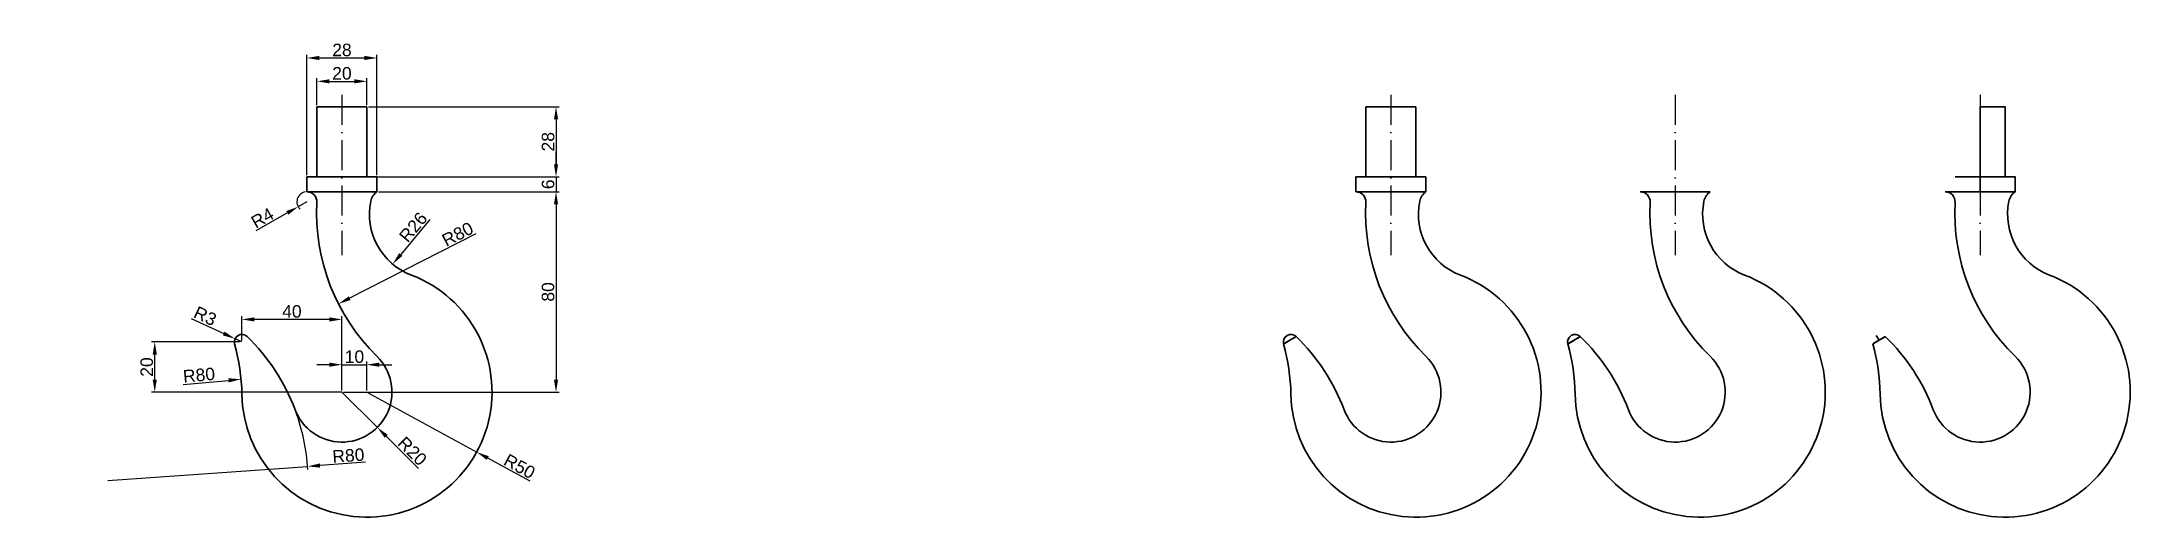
# Model space of a CAD drawing. Header units: millimetres. Extents: x 3706 to 4541, y 1389 to 1579.
import ezdxf

# ---------------------------------------------------------------- set-up
doc = ezdxf.new("R2010")
doc.units = ezdxf.units.MM
doc.linetypes.add('ACAD_ISO10W100', pattern=[18, 12, -3, 0, -3])
doc.layers.add('contornos', color=7, linetype='Continuous', lineweight=30)
doc.layers.add('cotas', color=7, linetype='Continuous')
doc.layers.add('ejes', color=7, linetype='ACAD_ISO10W100')
doc.styles.get("Standard").update_dxf_attribs({"font": 'ARIAL.TTF'})
doc.dimstyles.new('Copia de ISO-25', dxfattribs={"dimtxt": 5, "dimasz": 5, "dimexe": 1.25, "dimexo": 0.625, "dimtad": 1, "dimtxsty": 'Standard', "dimcen": 5, "dimadec": 0, "dimazin": 0, "dimtfac": 1, "dimtmove": 0, "dimatfit": 3, "dimfxl": 1, "dimarcsym": 0})

# ---------------------------------------------------------------- blocks, each defined once
blk = doc.blocks.new('*D1')
at = {"layer": 'cotas', "color": 0, "lineweight": -2, "ltscale": 0.13}
for p, q in [((3815.788007650793, 1553.919150872903), (3815.788007650793, 1564.673751729907)), ((3820.788007650793, 1563.423751729907), (3830.788007650793, 1563.423751729907)), ((3835.788007650793, 1553.919150872903), (3835.788007650793, 1564.673751729907))]:
    blk.add_line(p, q, dxfattribs=at)
at = {"layer": 'cotas', "color": 0, "ltscale": 0.13}
for points in [[(3820.788007650793, 1564.25708506324), (3820.788007650793, 1562.590418396574), (3815.788007650793, 1563.423751729907)], [(3830.788007650793, 1564.25708506324), (3830.788007650793, 1562.590418396574), (3835.788007650793, 1563.423751729907)]]:
    blk.add_solid(points, dxfattribs=at)
at = {"layer": 'Defpoints', "color": 0, "ltscale": 0.13}
for p in [(3835.788007650793, 1563.423751729907), (3815.788007650793, 1553.294150872903), (3835.788007650793, 1553.294150872903)]:
    blk.add_point(p, dxfattribs=at)
at = {"layer": 'cotas', "color": 0, "ltscale": 0.13, "insert": (3825.788007650793, 1566.601616668515), "char_height": 5, "attachment_point": 5}
blk.add_mtext('20', dxfattribs=at)
blk = doc.blocks.new('*D2')
at = {"layer": 'cotas', "color": 0, "lineweight": -2, "ltscale": 0.13}
for p, q in [((3811.788007650793, 1525.919150872903), (3811.788007650793, 1574.012615111354)), ((3816.788007650793, 1572.762615111354), (3834.788007650793, 1572.762615111354)), ((3839.788007650793, 1525.919150872903), (3839.788007650793, 1574.012615111354))]:
    blk.add_line(p, q, dxfattribs=at)
at = {"layer": 'cotas', "color": 0, "ltscale": 0.13}
for points in [[(3816.788007650793, 1573.595948444687), (3816.788007650793, 1571.92928177802), (3811.788007650793, 1572.762615111354)], [(3834.788007650793, 1573.595948444687), (3834.788007650793, 1571.92928177802), (3839.788007650793, 1572.762615111354)]]:
    blk.add_solid(points, dxfattribs=at)
at = {"layer": 'Defpoints', "color": 0, "ltscale": 0.13}
for p in [(3839.788007650793, 1572.762615111354), (3811.788007650793, 1525.294150872903), (3839.788007650793, 1525.294150872903)]:
    blk.add_point(p, dxfattribs=at)
at = {"layer": 'cotas', "color": 0, "ltscale": 0.13, "insert": (3825.788007650793, 1575.940480049962), "char_height": 5, "attachment_point": 5}
blk.add_mtext('28', dxfattribs=at)
blk = doc.blocks.new('*D3')
at = {"layer": 'cotas', "color": 0, "lineweight": -2, "ltscale": 0.13}
for p, q in [((3836.413007650793, 1553.294150872903), (3912.616463896745, 1553.294150872903)), ((3911.366463896745, 1548.294150872903), (3911.366463896745, 1530.294150872903)), ((3836.413007650793, 1525.294150872903), (3912.616463896745, 1525.294150872903))]:
    blk.add_line(p, q, dxfattribs=at)
at = {"layer": 'cotas', "color": 0, "ltscale": 0.13}
for points in [[(3910.533130563411, 1548.294150872903), (3912.199797230078, 1548.294150872903), (3911.366463896745, 1553.294150872903)], [(3910.533130563411, 1530.294150872903), (3912.199797230078, 1530.294150872903), (3911.366463896745, 1525.294150872903)]]:
    blk.add_solid(points, dxfattribs=at)
at = {"layer": 'Defpoints', "color": 0, "ltscale": 0.13}
for p in [(3835.788007650793, 1553.294150872903), (3835.788007650793, 1525.294150872903), (3911.366463896745, 1525.294150872903)]:
    blk.add_point(p, dxfattribs=at)
at = {"layer": 'cotas', "color": 0, "ltscale": 0.13, "insert": (3908.188598958136, 1539.294150872903), "char_height": 5, "attachment_point": 5, "rotation": 90}
blk.add_mtext('28', dxfattribs=at)
blk = doc.blocks.new('*D4')
at = {"layer": 'cotas', "color": 0, "lineweight": -2, "ltscale": 0.13}
for p, q in [((3911.366463896745, 1530.294150872903), (3911.366463896745, 1535.294150872903)), ((3836.413007650793, 1525.294150872903), (3912.616463896745, 1525.294150872903)), ((3911.366463896745, 1525.294150872903), (3911.366463896745, 1519.294150872903)), ((3840.413007650793, 1519.294150872903), (3912.616463896745, 1519.294150872903)), ((3911.366463896745, 1514.294150872903), (3911.366463896745, 1509.294150872903))]:
    blk.add_line(p, q, dxfattribs=at)
at = {"layer": 'cotas', "color": 0, "ltscale": 0.13}
for points in [[(3910.533130563411, 1530.294150872903), (3912.199797230078, 1530.294150872903), (3911.366463896745, 1525.294150872903)], [(3910.533130563411, 1514.294150872903), (3912.199797230078, 1514.294150872903), (3911.366463896745, 1519.294150872903)]]:
    blk.add_solid(points, dxfattribs=at)
at = {"layer": 'Defpoints', "color": 0, "ltscale": 0.13}
for p in [(3835.788007650793, 1525.294150872903), (3839.788007650793, 1519.294150872903), (3911.366463896745, 1519.294150872903)]:
    blk.add_point(p, dxfattribs=at)
at = {"layer": 'cotas', "color": 0, "ltscale": 0.13, "insert": (3908.188598958136, 1522.294150872903), "char_height": 5, "attachment_point": 5, "rotation": 90}
blk.add_mtext('6', dxfattribs=at)
blk = doc.blocks.new('*D5')
at = {"layer": 'cotas', "color": 0, "lineweight": -2, "ltscale": 0.13}
for p, q in [((3811.788007650793, 1515.294150872903), (3808.303551212139, 1513.329828260111)), ((3791.497763485977, 1503.855756927184), (3803.947980663822, 1510.874424994121))]:
    blk.add_line(p, q, dxfattribs=at)
blk.add_arc((3811.788007650793, 1515.294150872903), 4, 98.95246554891914, 227.3165656464653, dxfattribs=at)
at = {"layer": 'cotas', "color": 0, "ltscale": 0.13}
blk.add_solid([(3803.538746786157, 1511.60035341884), (3804.357214541487, 1510.148496569401), (3808.303551212139, 1513.329828260111)], dxfattribs=at)
at = {"layer": 'Defpoints', "color": 0, "ltscale": 0.13}
for p in [(3808.303551212139, 1513.329828260111), (3811.788007650793, 1515.294150872903)]:
    blk.add_point(p, dxfattribs=at)
at = {"layer": 'cotas', "color": 0, "ltscale": 0.13, "insert": (3794.010459759497, 1508.859620920355), "char_height": 5, "attachment_point": 5, "rotation": 29.41163454862703}
blk.add_mtext('R4', dxfattribs=at)
blk = doc.blocks.new('*D6')
at = {"layer": 'cotas', "color": 0, "lineweight": -2, "ltscale": 0.13}
for p, q in [((3835.788007650794, 1439.294150872903), (3879.665610612283, 1415.320082416467)), ((3901.034766220332, 1403.644294205036), (3884.053370908432, 1412.922675570824))]:
    blk.add_line(p, q, dxfattribs=at)
at = {"layer": 'cotas', "color": 0, "ltscale": 0.13}
blk.add_solid([(3884.452938716039, 1413.653968953516), (3883.653803100824, 1412.191382188132), (3879.665610612283, 1415.320082416467)], dxfattribs=at)
at = {"layer": 'Defpoints', "color": 0, "ltscale": 0.13}
for p in [(3835.788007650794, 1439.294150872903), (3879.665610612283, 1415.320082416467)]:
    blk.add_point(p, dxfattribs=at)
at = {"layer": 'cotas', "color": 0, "ltscale": 0.13, "insert": (3896.775239614735, 1409.592919739437), "char_height": 5, "attachment_point": 5, "rotation": 331.348465106062}
blk.add_mtext('R50', dxfattribs=at)
blk = doc.blocks.new('*D7')
at = {"layer": 'cotas', "color": 0, "lineweight": -2, "ltscale": 0.13}
blk.add_line((3879.360151472366, 1502.517473739698), (3828.839566966436, 1476.783372569947), dxfattribs=at)
at = {"layer": 'cotas', "color": 0, "ltscale": 0.13}
blk.add_solid([(3828.461328161121, 1477.525922130985), (3829.217805771751, 1476.040823008908), (3824.384269600204, 1474.513939738059)], dxfattribs=at)
at = {"layer": 'Defpoints', "color": 0, "ltscale": 0.13}
for p in [(3895.669027459911, 1510.824865048266), (3824.384269600204, 1474.513939738059)]:
    blk.add_point(p, dxfattribs=at)
at = {"layer": 'cotas', "color": 0, "ltscale": 0.13, "insert": (3872.045490915059, 1502.357931946771), "char_height": 5, "attachment_point": 5, "rotation": 26.993316809822954}
blk.add_mtext('R80', dxfattribs=at)
blk = doc.blocks.new('*D8')
at = {"layer": 'cotas', "color": 0, "lineweight": -2, "ltscale": 0.13}
blk.add_line((3860.967813496288, 1508.191833488928), (3849.292491685938, 1494.237949460738), dxfattribs=at)
at = {"layer": 'cotas', "color": 0, "ltscale": 0.13}
blk.add_solid([(3848.653369181945, 1494.772708162708), (3849.931614189932, 1493.703190758767), (3846.083939474115, 1490.403214436775)], dxfattribs=at)
at = {"layer": 'Defpoints', "color": 0, "ltscale": 0.13}
for p in [(3862.768410975595, 1510.343836561377), (3846.083939474115, 1490.403214436775)]:
    blk.add_point(p, dxfattribs=at)
at = {"layer": 'cotas', "color": 0, "ltscale": 0.13, "insert": (3854.297174700724, 1505.171528102343), "char_height": 5, "attachment_point": 5, "rotation": 50.08051855905508}
blk.add_mtext('R26', dxfattribs=at)
blk = doc.blocks.new('*D9')
at = {"layer": 'cotas', "color": 0, "lineweight": -2, "ltscale": 0.13}
for p, q in [((3765.574637820686, 1468.742894250542), (3778.540720040774, 1462.681896775073)), ((3785.788007650793, 1459.294150872903), (3783.070274797036, 1460.564555586217))]:
    blk.add_line(p, q, dxfattribs=at)
at = {"layer": 'cotas', "color": 0, "ltscale": 0.13}
blk.add_solid([(3778.893610238918, 1463.436822567784), (3778.187829842632, 1461.926970982363), (3783.070274797036, 1460.564555586217)], dxfattribs=at)
at = {"layer": 'Defpoints', "color": 0, "ltscale": 0.13}
for p in [(3783.070274797036, 1460.564555586217), (3785.788007650793, 1459.294150872903)]:
    blk.add_point(p, dxfattribs=at)
at = {"layer": 'cotas', "color": 0, "ltscale": 0.13, "insert": (3771.139348567137, 1469.65147362533), "char_height": 5, "attachment_point": 5, "rotation": 334.9462536893103}
blk.add_mtext('R3', dxfattribs=at)
blk = doc.blocks.new('*D10')
at = {"layer": 'cotas', "color": 0, "lineweight": -2, "ltscale": 0.13}
blk.add_line((3762.388051488752, 1442.30780180187), (3780.492385561649, 1443.969386981488), dxfattribs=at)
at = {"layer": 'cotas', "color": 0, "ltscale": 0.13}
blk.add_solid([(3780.416223729635, 1444.799232641709), (3780.568547393664, 1443.139541321266), (3785.471459522979, 1444.426357973575)], dxfattribs=at)
at = {"layer": 'Defpoints', "color": 0, "ltscale": 0.13}
for p in [(3785.471459522979, 1444.426357973575), (3705.806276141705, 1437.114822100185)]:
    blk.add_point(p, dxfattribs=at)
at = {"layer": 'cotas', "color": 0, "ltscale": 0.13, "insert": (3768.660243125793, 1446.074673809325), "char_height": 5, "attachment_point": 5, "rotation": 5.243819375592101}
blk.add_mtext('R80', dxfattribs=at)
blk = doc.blocks.new('*D11')
at = {"layer": 'cotas', "color": 0, "lineweight": -2, "ltscale": 0.13}
for p, q in [((3835.161604488193, 1411.217970309001), (3817.026143673738, 1409.940144585535)), ((3732.236357646568, 1403.965850864453), (3812.038509201551, 1409.588715543118))]:
    blk.add_line(p, q, dxfattribs=at)
blk.add_arc((3732.236357646568, 1403.965850864453), 79.99999999999454, 3.135156716572496, 20.24062678575298, dxfattribs=at)
at = {"layer": 'cotas', "color": 0, "ltscale": 0.13}
blk.add_solid([(3816.967572166669, 1410.771416997566), (3817.084715180808, 1409.108872173504), (3812.038509201551, 1409.588715543118)], dxfattribs=at)
at = {"layer": 'Defpoints', "color": 0, "ltscale": 0.13}
for p in [(3732.236357646568, 1403.965850864453), (3812.038509201551, 1409.588715543118)]:
    blk.add_point(p, dxfattribs=at)
at = {"layer": 'cotas', "color": 0, "ltscale": 0.13, "insert": (3828.364332510598, 1413.924777711628), "char_height": 5, "attachment_point": 5, "rotation": 4.030403271464459}
blk.add_mtext('R80', dxfattribs=at)
blk = doc.blocks.new('*D12')
at = {"layer": 'cotas', "color": 0, "lineweight": -2, "ltscale": 0.13}
for p, q in [((3840.413007650793, 1519.294150872903), (3912.616463896745, 1519.294150872903)), ((3911.366463896745, 1514.294150872903), (3911.366463896745, 1444.294150872903)), ((3826.413007650794, 1439.294150872903), (3912.616463896745, 1439.294150872903))]:
    blk.add_line(p, q, dxfattribs=at)
at = {"layer": 'cotas', "color": 0, "ltscale": 0.13}
for points in [[(3910.533130563411, 1514.294150872903), (3912.199797230078, 1514.294150872903), (3911.366463896745, 1519.294150872903)], [(3910.533130563411, 1444.294150872903), (3912.199797230078, 1444.294150872903), (3911.366463896745, 1439.294150872903)]]:
    blk.add_solid(points, dxfattribs=at)
at = {"layer": 'Defpoints', "color": 0, "ltscale": 0.13}
for p in [(3839.788007650793, 1519.294150872903), (3825.788007650794, 1439.294150872903), (3911.366463896745, 1439.294150872903)]:
    blk.add_point(p, dxfattribs=at)
at = {"layer": 'cotas', "color": 0, "ltscale": 0.13, "insert": (3908.188598958136, 1479.294150872904), "char_height": 5, "attachment_point": 5, "rotation": 90}
blk.add_mtext('80', dxfattribs=at)
blk = doc.blocks.new('*D13')
at = {"layer": 'cotas', "color": 0, "lineweight": -2, "ltscale": 0.13}
for p, q in [((3820.788007650793, 1450.220026022885), (3815.788007650793, 1450.220026022885)), ((3825.788007650793, 1439.919150872903), (3825.788007650793, 1451.470026022885)), ((3825.788007650793, 1450.220026022885), (3835.788007650794, 1450.220026022885)), ((3835.788007650794, 1439.919150872903), (3835.788007650794, 1451.470026022885)), ((3840.788007650794, 1450.220026022885), (3845.788007650794, 1450.220026022885))]:
    blk.add_line(p, q, dxfattribs=at)
at = {"layer": 'cotas', "color": 0, "ltscale": 0.13}
for points in [[(3820.788007650793, 1451.053359356218), (3820.788007650793, 1449.386692689552), (3825.788007650793, 1450.220026022885)], [(3840.788007650794, 1451.053359356218), (3840.788007650794, 1449.386692689552), (3835.788007650794, 1450.220026022885)]]:
    blk.add_solid(points, dxfattribs=at)
at = {"layer": 'Defpoints', "color": 0, "ltscale": 0.13}
for p in [(3835.788007650794, 1450.220026022885), (3825.788007650793, 1439.294150872903), (3835.788007650794, 1439.294150872903)]:
    blk.add_point(p, dxfattribs=at)
at = {"layer": 'cotas', "color": 0, "ltscale": 0.13, "insert": (3830.788007650794, 1453.397890961494), "char_height": 5, "attachment_point": 5}
blk.add_mtext('10', dxfattribs=at)
blk = doc.blocks.new('*D14')
at = {"layer": 'cotas', "color": 0, "lineweight": -2, "ltscale": 0.13}
for p, q in [((3825.788007650793, 1439.294150872902), (3839.939877769233, 1425.161756449072)), ((3856.342194491606, 1408.782012468585), (3843.477845298844, 1421.628657843114))]:
    blk.add_line(p, q, dxfattribs=at)
at = {"layer": 'cotas', "color": 0, "ltscale": 0.13}
blk.add_solid([(3844.066695066504, 1422.218319098049), (3842.888995531184, 1421.038996588179), (3839.939877769233, 1425.161756449072)], dxfattribs=at)
at = {"layer": 'Defpoints', "color": 0, "ltscale": 0.13}
for p in [(3825.788007650793, 1439.294150872902), (3839.939877769233, 1425.161756449072)]:
    blk.add_point(p, dxfattribs=at)
at = {"layer": 'cotas', "color": 0, "ltscale": 0.13, "insert": (3853.924545696934, 1415.687422446127), "char_height": 5, "attachment_point": 5, "rotation": 315.0394521457763}
blk.add_mtext('R20', dxfattribs=at)
blk = doc.blocks.new('*D15')
at = {"layer": 'cotas', "color": 0, "lineweight": -2, "ltscale": 0.13}
for p, q in [((3785.788007650793, 1459.919150872903), (3785.788007650793, 1469.555838446506)), ((3825.788007650793, 1440.544150872903), (3825.788007650793, 1469.555838446506)), ((3820.788007650793, 1468.305838446506), (3790.788007650793, 1468.305838446506))]:
    blk.add_line(p, q, dxfattribs=at)
at = {"layer": 'cotas', "color": 0, "ltscale": 0.13}
for points in [[(3790.788007650793, 1469.13917177984), (3790.788007650793, 1467.472505113173), (3785.788007650793, 1468.305838446506)], [(3820.788007650793, 1469.13917177984), (3820.788007650793, 1467.472505113173), (3825.788007650793, 1468.305838446506)]]:
    blk.add_solid(points, dxfattribs=at)
at = {"layer": 'Defpoints', "color": 0, "ltscale": 0.13}
for p in [(3785.788007650793, 1468.305838446506), (3785.788007650793, 1459.294150872903), (3825.788007650793, 1439.919150872903)]:
    blk.add_point(p, dxfattribs=at)
at = {"layer": 'cotas', "color": 0, "ltscale": 0.13, "insert": (3805.788007650793, 1471.483703385115), "char_height": 5, "attachment_point": 5}
blk.add_mtext('40', dxfattribs=at)
blk = doc.blocks.new('*D16')
at = {"layer": 'cotas', "color": 0, "lineweight": -2, "ltscale": 0.13}
for p, q in [((3785.163007650793, 1459.294150872903), (3749.717749633694, 1459.294150872903)), ((3750.967749633694, 1444.294150872903), (3750.967749633694, 1454.294150872903)), ((3825.788007650794, 1439.294150872903), (3749.717749633694, 1439.294150872903))]:
    blk.add_line(p, q, dxfattribs=at)
at = {"layer": 'cotas', "color": 0, "ltscale": 0.13}
for points in [[(3750.13441630036, 1454.294150872903), (3751.801082967027, 1454.294150872903), (3750.967749633694, 1459.294150872903)], [(3750.13441630036, 1444.294150872903), (3751.801082967027, 1444.294150872903), (3750.967749633694, 1439.294150872903)]]:
    blk.add_solid(points, dxfattribs=at)
at = {"layer": 'Defpoints', "color": 0, "ltscale": 0.13}
for p in [(3750.967749633694, 1459.294150872903), (3785.788007650793, 1459.294150872903), (3826.413007650794, 1439.294150872903)]:
    blk.add_point(p, dxfattribs=at)
at = {"layer": 'cotas', "color": 0, "ltscale": 0.13, "insert": (3747.789884695085, 1449.294150872904), "char_height": 5, "attachment_point": 5, "rotation": 90}
blk.add_mtext('20', dxfattribs=at)

msp = doc.modelspace()

# ---------------------------------------------------------------- linework, layer by layer
at = {"layer": 'contornos', "ltscale": 0.13}
for p, q in [((3815.788007650793, 1525.294150872903), (3815.788007650793, 1553.294150872903)), ((3815.788007650793, 1553.294150872903), (3835.788007650793, 1553.294150872903)), ((3835.788007650793, 1553.294150872903), (3835.788007650793, 1525.294150872903)), ((4235.100996256808, 1525.294150872903), (4235.100996256808, 1553.294150872903)), ((4235.100996256808, 1553.294150872903), (4255.100996256808, 1553.294150872903)), ((4255.100996256808, 1553.294150872903), (4255.100996256808, 1525.294150872903)), ((4480.61194443796, 1553.294150872903), (4480.61194443796, 1519.294150872903)), ((3811.788007650793, 1519.294150872903), (3811.788007650793, 1525.294150872903)), ((3811.788007650793, 1525.294150872903), (3815.788007650793, 1525.294150872903)), ((3815.788007650793, 1525.294150872903), (3835.788007650793, 1525.294150872903)), ((3835.788007650793, 1525.294150872903), (3839.788007650793, 1525.294150872903)), ((3839.788007650793, 1525.294150872903), (3839.788007650793, 1519.294150872903)), ((4231.100996256808, 1519.294150872903), (4231.100996256808, 1525.294150872903)), ((4231.100996256808, 1525.294150872903), (4235.100996256808, 1525.294150872903)), ((4235.100996256808, 1525.294150872903), (4255.100996256808, 1525.294150872903)), ((4255.100996256808, 1525.294150872903), (4259.100996256808, 1525.294150872903)), ((4259.100996256808, 1525.294150872903), (4259.100996256808, 1519.294150872903)), ((4470.61194443796, 1525.294150872903), (4490.61194443796, 1525.294150872903)), ((3839.788007650793, 1519.294150872903), (3811.788007650793, 1519.294150872903)), ((4259.100996256808, 1519.294150872903), (4231.100996256808, 1519.294150872903)), ((4372.715971232394, 1519.294150872903), (4344.715971232394, 1519.294150872903)), ((4440.209705420001, 1459.971143656161), (4439.079554920844, 1461.873255827695))]:
    msp.add_line(p, q, dxfattribs=at)
at = {"layer": 'contornos', "ltscale": 0.13, "extrusion": (0, -1, 0)}
for p, q in [((4202.210090298648, 1458.492488387142), (4207.18742417905, 1461.44979892518)), ((4315.825065274234, 1458.492488387142), (4320.802399154636, 1461.44979892518)), ((4437.7210384798, 1458.492488387142), (4442.698372360202, 1461.44979892518))]:
    msp.add_line(p, q, dxfattribs=at)
at = {"layer": 'contornos', "ltscale": 0.13}
msp.add_lwpolyline([(4480.61194443796, 1553.294150872903), (4490.61194443796, 1553.294150872903), (4490.61194443796, 1525.294150872903), (4494.61194443796, 1525.294150872903), (4494.61194443796, 1519.294150872903), (4480.61194443796, 1519.294150872903)], dxfattribs=at)
for points in [[(4259.100996256809, 1519.294150872903, 0.1954002439401115), (4256.608419877817, 1515.552224508734, 0.367740395403356), (4272.851261602073, 1486.037365141636, -1.885599915003152), (4205.108022599466, 1438.45594749878, 0.06352097052595113), (4202.210090298648, 1458.492488387142)], [(4231.100996256808, 1519.294150872903, -0.4298918857197989), (4235.095330533432, 1515.081327738396, 0.2158344572712999), (4259.077200218631, 1453.600293707976, -1.245752862231148), (4226.390666255963, 1432.228490871213, 0.11060680447759), (4207.187424179051, 1461.449798925179)], [(4372.715971232395, 1519.294150872903, 0.1954002439401115), (4370.223394853403, 1515.552224508734, 0.367740395403356), (4386.466236577658, 1486.037365141636, -1.885599915003152), (4318.722997575052, 1438.45594749878, 0.06352097052595113), (4315.825065274234, 1458.492488387142)], [(4344.715971232394, 1519.294150872903, -0.4298918857197989), (4348.710305509018, 1515.081327738396, 0.2158344572712999), (4372.692175194217, 1453.600293707976, -1.245752862231148), (4340.005641231549, 1432.228490871213, 0.11060680447759), (4320.802399154637, 1461.449798925179)], [(4494.611944437961, 1519.294150872903, 0.1954002439401115), (4492.119368058969, 1515.552224508734, 0.367740395403356), (4508.362209783225, 1486.037365141636, -1.885599915003152), (4440.618970780618, 1438.45594749878, 0.06352097052595113), (4437.7210384798, 1458.492488387142)], [(4466.61194443796, 1519.294150872903, -0.4298918857197989), (4470.606278714585, 1515.081327738396, 0.2158344572712999), (4494.588148399784, 1453.600293707976, -1.245752862231148), (4461.901614437115, 1432.228490871213, 0.11060680447759), (4442.698372360203, 1461.449798925179)]]:
    msp.add_lwpolyline(points, format="xyb", dxfattribs=at)
for centre, radius, start, end in [((3811.788007650793, 1515.294150872903), 4, 356.9500930223825, 90), ((3895.669027459911, 1510.824865048267), 80, 176.9500930223811, 225.6683761983233), ((3862.768410975595, 1510.343836561377), 26, 168.4441747874587, 249.2062303712277), ((3843.146441090162, 1514.355885118047), 5.97206361589128, 124.2189764968946, 168.4441747874599), ((3835.788007650793, 1439.294150872903), 50, 180.9605553092431, 69.20623037122775), ((3785.788007650793, 1459.294150872903), 3, 45.93484166458842, 195.498956659526), ((3732.236357646568, 1403.965850864453), 80, 20.68825006319897, 45.93484166458635), ((4205.100996256808, 1459.294150872903), 3, 45.93484166458884, 195.4989566595262), ((4318.715971232394, 1459.294150872903), 3, 45.93484166458887, 195.4989566595266), ((3705.806276141705, 1437.114822100185), 80, 0.9605553092430701, 15.49895665952621), ((3825.788007650793, 1439.294150872903), 20, 200.6882500631995, 45.66837619832479)]:
    msp.add_arc(centre, radius, start, end, dxfattribs=at)
at = {"layer": 'contornos', "ltscale": 0.13, "extrusion": (0, -1, 0)}
for centre in [(4245.100996256808, 0, -1519.294150872903), (4358.715971232394, 0, -1519.294150872903), (4480.61194443796, 0, -1519.294150872903)]:
    msp.add_arc(centre, 14, 0, 180, dxfattribs=at)
at = {"layer": 'contornos', "ltscale": 0.13, "extrusion": (0.510796505705237, -0.8597016515974131, 0)}
for centre in [(4360.534624677876, 0, 892.6058292549912), (4458.209606310587, 0, 950.6399614683089), (4563.003775798488, 0, 1012.903998641252)]:
    msp.add_arc(centre, 2.89480302332413, 0, 180, dxfattribs=at)
at = {"layer": 'ejes'}
for p, q in [((3825.788007650793, 1557.980693025503), (3825.788007650793, 1494.03494593815)), ((4245.100996256808, 1557.980693025503), (4245.100996256808, 1494.03494593815)), ((4358.715971232394, 1557.980693025503), (4358.715971232394, 1494.03494593815)), ((4480.61194443796, 1557.980693025503), (4480.61194443796, 1494.03494593815))]:
    msp.add_line(p, q, dxfattribs=at)

# ---------------------------------------------------------------- dimensions: what is measured, and where the dimension line sits
at = {"layer": 'cotas', "ltscale": 0.13}
for base, p1, p2, picture, middle in [((3839.788007650793, 1572.762615111354), (3811.788007650793, 1525.294150872903), (3839.788007650793, 1525.294150872903), '*D2', (3825.788007650793, 1575.940480049962)), ((3835.788007650793, 1563.423751729907), (3815.788007650793, 1553.294150872903), (3835.788007650793, 1553.294150872903), '*D1', (3825.788007650793, 1566.601616668515)), ((3785.788007650793, 1468.305838446506), (3825.788007650793, 1439.919150872903), (3785.788007650793, 1459.294150872903), '*D15', (3805.788007650793, 1471.483703385115)), ((3835.788007650794, 1450.220026022885), (3825.788007650793, 1439.294150872903), (3835.788007650794, 1439.294150872903), '*D13', (3830.788007650794, 1453.397890961494))]:
    dim = msp.add_linear_dim(base=base, p1=p1, p2=p2, dimstyle='Copia de ISO-25', dxfattribs=at)
    dim.commit()
    dim.dimension.update_dxf_attribs({"geometry": picture, "text_midpoint": middle})
dim = msp.add_linear_dim(base=(3911.366463896745, 1525.294150872903), p1=(3835.788007650793, 1553.294150872903), p2=(3835.788007650793, 1525.294150872903), angle=90, dimstyle='Copia de ISO-25', dxfattribs=at)
dim.commit()
dim.dimension.update_dxf_attribs({"geometry": '*D3', "text_midpoint": (3911.366463896744, 1539.294150872903), "dimtype": 160})
for base, p1, p2, picture, middle in [((3911.366463896745, 1519.294150872903), (3835.788007650793, 1525.294150872903), (3839.788007650793, 1519.294150872903), '*D4', (3908.188598958136, 1522.294150872903)), ((3911.366463896745, 1439.294150872903), (3839.788007650793, 1519.294150872903), (3825.788007650794, 1439.294150872903), '*D12', (3908.188598958136, 1479.294150872904))]:
    dim = msp.add_linear_dim(base=base, p1=p1, p2=p2, angle=90, dimstyle='Copia de ISO-25', override={"dimtmove": 1}, dxfattribs=at)
    dim.commit()
    dim.dimension.update_dxf_attribs({"geometry": picture, "text_midpoint": middle})
for center, mpoint, picture, middle in [((3811.788007650793, 1515.294150872903), (3808.303551212139, 1513.329828260111), '*D5', (3794.010459759497, 1508.859620920355)), ((3785.788007650793, 1459.294150872903), (3783.070274797036, 1460.564555586217), '*D9', (3771.139348567137, 1469.65147362533)), ((3825.788007650793, 1439.294150872902), (3839.939877769233, 1425.161756449072), '*D14', (3853.924545696934, 1415.687422446127)), ((3732.236357646568, 1403.965850864453), (3812.038509201551, 1409.588715543118), '*D11', (3828.364332510598, 1413.924777711628))]:
    dim = msp.add_radius_dim(center=center, mpoint=mpoint, dimstyle='Copia de ISO-25', dxfattribs=at)
    dim.commit()
    dim.dimension.update_dxf_attribs({"geometry": picture, "text_midpoint": middle})
for center, mpoint, picture, middle in [((3862.768410975595, 1510.343836561377), (3846.083939474115, 1490.403214436775), '*D8', (3856.734428697025, 1503.132258986813)), ((3895.669027459911, 1510.824865048266), (3824.384269600204, 1474.513939738059), '*D7', (3873.487881120455, 1499.526265288527)), ((3705.806276141705, 1437.114822100185), (3785.471459522979, 1444.426357973575), '*D10', (3768.950681544536, 1442.910108895636)), ((3835.788007650794, 1439.294150872903), (3879.665610612283, 1415.320082416467), '*D6', (3895.251512583065, 1406.804177818607))]:
    dim = msp.add_radius_dim(center=center, mpoint=mpoint, dimstyle='Copia de ISO-25', dxfattribs=at)
    dim.commit()
    dim.dimension.update_dxf_attribs({"geometry": picture, "text_midpoint": middle, "dimtype": 164})
dim = msp.add_linear_dim(base=(3750.967749633694, 1459.294150872903), p1=(3826.413007650794, 1439.294150872903), p2=(3785.788007650793, 1459.294150872903), angle=90, dimstyle='Copia de ISO-25', dxfattribs=at)
dim.commit()
dim.dimension.update_dxf_attribs({"geometry": '*D16', "text_midpoint": (3747.789884695085, 1449.294150872904)})

doc.saveas('drawing.dxf')
